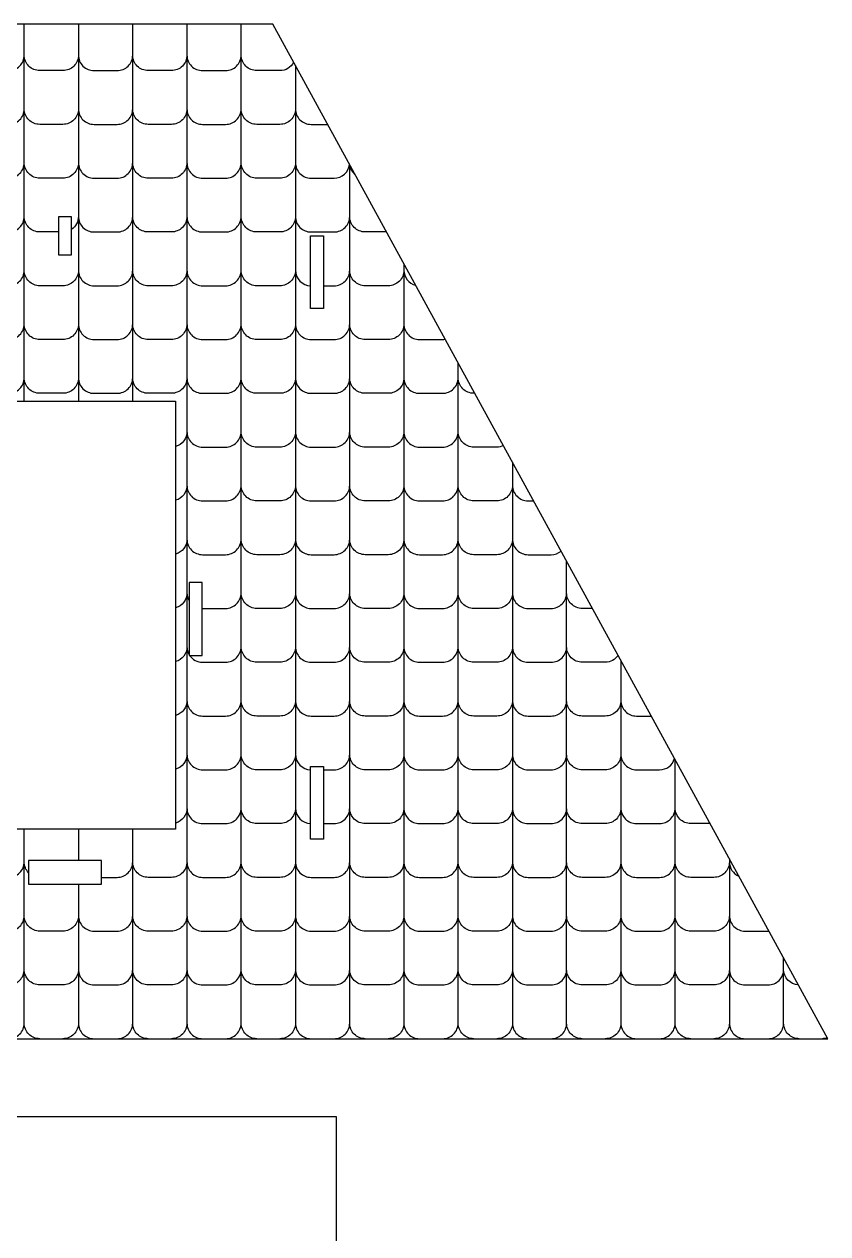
# Model space of a CAD drawing. Extents: x 9591 to 9820, y 1050 to 1177.
# Drawn here: x 9742.63 to 9758.09, y 1094.77 to 1118.05 of the extents above; entities that cross this region are included whole.
import ezdxf

# ---------------------------------------------------------------- set-up
doc = ezdxf.new("R2010")
doc.units = 0
doc.header["$MEASUREMENT"] = 0
doc.layers.add('LAYER_1', color=18, linetype='CONTINUOUS')

msp = doc.modelspace()

# ---------------------------------------------------------------- linework, layer by layer
at = {"layer": 'LAYER_1'}
for points in [[(9758.086, 1098.523), (9747.409, 1118.047), (9718.013, 1118.047), (9707.336, 1098.523)], [(9743.536, 1114.342), (9743.286, 1114.342), (9743.286, 1113.608), (9743.536, 1113.608)], [(9748.136, 1113.974), (9748.386, 1113.974), (9748.386, 1112.574), (9748.136, 1112.574)], [(9741.284, 1102.555), (9741.284, 1110.794), (9745.539, 1110.794), (9745.539, 1102.555)], [(9746.049, 1107.3), (9745.799, 1107.3), (9745.799, 1105.9), (9746.049, 1105.9)], [(9748.136, 1103.764), (9748.386, 1103.764), (9748.386, 1102.364), (9748.136, 1102.364)], [(9744.111, 1101.955), (9742.711, 1101.955), (9742.711, 1101.499), (9744.111, 1101.499)], [(9748.628, 1089.77), (9719.231, 1089.77), (9719.231, 1097.025), (9748.628, 1097.025)]]:
    msp.add_lwpolyline(points, close=True, dxfattribs=at)
for points in [[(9742.626, 1110.794), (9742.626, 1118.047)], [(9743.669, 1118.047), (9743.669, 1110.794)], [(9744.713, 1110.794), (9744.713, 1118.047)], [(9743.669, 1102.555), (9743.669, 1101.955)]]:
    msp.add_lwpolyline(points, dxfattribs=at)
for points in [[(9745.757, 1118.047), (9745.757, 1098.823, 0.414214), (9746.057, 1098.523)], [(9746.5, 1098.523, 0.414214), (9746.8, 1098.823), (9746.8, 1118.047)], [(9741.582, 1117.453, 0.414214), (9741.882, 1117.153), (9742.326, 1117.153, 0.414214), (9742.626, 1117.453)], [(9743.669, 1117.453, -0.414214), (9743.369, 1117.153), (9742.926, 1117.153, -0.414214), (9742.626, 1117.453)], [(9743.669, 1117.453, 0.414214), (9743.969, 1117.153), (9744.413, 1117.153, 0.414214), (9744.713, 1117.453)], [(9745.757, 1117.453, -0.414214), (9745.457, 1117.153), (9745.013, 1117.153, -0.414214), (9744.713, 1117.453)], [(9745.757, 1117.453, 0.414214), (9746.057, 1117.153), (9746.5, 1117.153, 0.414214), (9746.8, 1117.453)], [(9747.81, 1117.314, -0.279406), (9747.544, 1117.153), (9747.1, 1117.153, -0.414214), (9746.8, 1117.453)], [(9747.844, 1117.252), (9747.844, 1098.823, 0.414214), (9748.144, 1098.523)], [(9741.582, 1116.418, 0.414214), (9741.882, 1116.118), (9742.326, 1116.118, 0.414214), (9742.626, 1116.418)], [(9743.669, 1116.418, -0.414214), (9743.369, 1116.118), (9742.926, 1116.118, -0.414214), (9742.626, 1116.418)], [(9743.669, 1116.418, 0.414214), (9743.969, 1116.118), (9744.413, 1116.118, 0.414214), (9744.713, 1116.418)], [(9745.757, 1116.418, -0.414214), (9745.457, 1116.118), (9745.013, 1116.118, -0.414214), (9744.713, 1116.418)], [(9745.757, 1116.418, 0.414214), (9746.057, 1116.118), (9746.5, 1116.118, 0.414214), (9746.8, 1116.418)], [(9747.844, 1116.418, -0.414214), (9747.544, 1116.118), (9747.1, 1116.118, -0.414214), (9746.8, 1116.418)], [(9747.844, 1116.418, 0.414214), (9748.144, 1116.118), (9748.464, 1116.118)], [(9741.582, 1115.383, 0.414214), (9741.882, 1115.083), (9742.326, 1115.083, 0.414214), (9742.626, 1115.383)], [(9743.669, 1115.383, -0.414214), (9743.369, 1115.083), (9742.926, 1115.083, -0.414214), (9742.626, 1115.383)], [(9743.669, 1115.383, 0.414214), (9743.969, 1115.083), (9744.413, 1115.083, 0.414214), (9744.713, 1115.383)], [(9745.757, 1115.383, -0.414214), (9745.457, 1115.083), (9745.013, 1115.083, -0.414214), (9744.713, 1115.383)], [(9745.757, 1115.383, 0.414214), (9746.057, 1115.083), (9746.5, 1115.083, 0.414214), (9746.8, 1115.383)], [(9747.844, 1115.383, -0.414214), (9747.544, 1115.083), (9747.1, 1115.083, -0.414214), (9746.8, 1115.383)], [(9747.844, 1115.383, 0.414214), (9748.144, 1115.083), (9748.588, 1115.083, 0.379798), (9748.886, 1115.347)], [(9748.588, 1098.523, 0.414214), (9748.888, 1098.823), (9748.888, 1115.343)], [(9748.989, 1115.158, -0.175116), (9748.891, 1115.337)], [(9741.582, 1114.348, 0.414214), (9741.882, 1114.048), (9742.326, 1114.048, 0.414214), (9742.626, 1114.348)], [(9743.286, 1114.048), (9742.926, 1114.048, -0.414214), (9742.626, 1114.348)], [(9743.669, 1114.348, -0.250445), (9743.536, 1114.098)], [(9743.669, 1114.348, 0.414214), (9743.969, 1114.048), (9744.413, 1114.048, 0.414214), (9744.713, 1114.348)], [(9745.757, 1114.348, -0.414214), (9745.457, 1114.048), (9745.013, 1114.048, -0.414214), (9744.713, 1114.348)], [(9745.757, 1114.348, 0.414214), (9746.057, 1114.048), (9746.5, 1114.048, 0.414214), (9746.8, 1114.348)], [(9747.844, 1114.348, -0.414214), (9747.544, 1114.048), (9747.1, 1114.048, -0.414214), (9746.8, 1114.348)], [(9747.844, 1114.348, 0.414214), (9748.144, 1114.048), (9748.588, 1114.048, 0.414214), (9748.888, 1114.348)], [(9749.596, 1114.048), (9749.188, 1114.048, -0.414214), (9748.888, 1114.348)], [(9749.931, 1113.435), (9749.931, 1098.823, 0.414214), (9750.231, 1098.523)], [(9741.582, 1113.313, 0.414214), (9741.882, 1113.013), (9742.326, 1113.013, 0.414214), (9742.626, 1113.313)], [(9743.669, 1113.313, -0.414214), (9743.369, 1113.013), (9742.926, 1113.013, -0.414214), (9742.626, 1113.313)], [(9743.669, 1113.313, 0.414214), (9743.969, 1113.013), (9744.413, 1113.013, 0.414214), (9744.713, 1113.313)], [(9745.757, 1113.313, -0.414214), (9745.457, 1113.013), (9745.013, 1113.013, -0.414214), (9744.713, 1113.313)], [(9745.757, 1113.313, 0.414214), (9746.057, 1113.013), (9746.5, 1113.013, 0.414214), (9746.8, 1113.313)], [(9747.844, 1113.313, -0.414214), (9747.544, 1113.013), (9747.1, 1113.013, -0.414214), (9746.8, 1113.313)], [(9747.844, 1113.313, 0.406544), (9748.136, 1113.013)], [(9748.386, 1113.013), (9748.588, 1113.013, 0.414214), (9748.888, 1113.313)], [(9749.931, 1113.313, -0.414214), (9749.631, 1113.013), (9749.188, 1113.013, -0.414214), (9748.888, 1113.313)], [(9749.931, 1113.313, 0.342693), (9750.157, 1113.022)], [(9741.582, 1112.278, 0.414214), (9741.882, 1111.978), (9742.326, 1111.978, 0.414214), (9742.626, 1112.278)], [(9743.669, 1112.278, -0.414214), (9743.369, 1111.978), (9742.926, 1111.978, -0.414214), (9742.626, 1112.278)], [(9743.669, 1112.278, 0.414214), (9743.969, 1111.978), (9744.413, 1111.978, 0.414214), (9744.713, 1112.278)], [(9745.757, 1112.278, -0.414214), (9745.457, 1111.978), (9745.013, 1111.978, -0.414214), (9744.713, 1112.278)], [(9745.757, 1112.278, 0.414214), (9746.057, 1111.978), (9746.5, 1111.978, 0.414214), (9746.8, 1112.278)], [(9747.844, 1112.278, -0.414214), (9747.544, 1111.978), (9747.1, 1111.978, -0.414214), (9746.8, 1112.278)], [(9747.844, 1112.278, 0.414214), (9748.144, 1111.978), (9748.588, 1111.978, 0.414214), (9748.888, 1112.278)], [(9749.931, 1112.278, -0.414214), (9749.631, 1111.978), (9749.188, 1111.978, -0.414214), (9748.888, 1112.278)], [(9749.931, 1112.278, 0.414214), (9750.231, 1111.978), (9750.675, 1111.978, 0.042575), (9750.726, 1111.982)], [(9751.275, 1098.523, -0.414214), (9750.975, 1098.823), (9750.975, 1111.526)], [(9741.582, 1111.243, 0.414214), (9741.882, 1110.943), (9742.326, 1110.943, 0.414214), (9742.626, 1111.243)], [(9743.669, 1111.243, -0.414214), (9743.369, 1110.943), (9742.926, 1110.943, -0.414214), (9742.626, 1111.243)], [(9743.669, 1111.243, 0.414214), (9743.969, 1110.943), (9744.413, 1110.943, 0.414214), (9744.713, 1111.243)], [(9745.757, 1111.243, -0.414214), (9745.457, 1110.943), (9745.013, 1110.943, -0.414214), (9744.713, 1111.243)], [(9745.757, 1111.243, 0.414214), (9746.057, 1110.943), (9746.5, 1110.943, 0.414214), (9746.8, 1111.243)], [(9747.844, 1111.243, -0.414214), (9747.544, 1110.943), (9747.1, 1110.943, -0.414214), (9746.8, 1111.243)], [(9747.844, 1111.243, 0.414214), (9748.144, 1110.943), (9748.588, 1110.943, 0.414214), (9748.888, 1111.243)], [(9749.931, 1111.243, -0.414214), (9749.631, 1110.943), (9749.188, 1110.943, -0.414214), (9748.888, 1111.243)], [(9749.931, 1111.243, 0.414214), (9750.231, 1110.943), (9750.675, 1110.943, 0.414214), (9750.975, 1111.243)], [(9751.294, 1110.943), (9751.275, 1110.943, -0.414214), (9750.975, 1111.243)], [(9745.757, 1110.208, -0.335422), (9745.539, 1109.919)], [(9745.757, 1110.208, 0.414214), (9746.057, 1109.908), (9746.5, 1109.908, 0.414214), (9746.8, 1110.208)], [(9747.844, 1110.208, -0.414214), (9747.544, 1109.908), (9747.1, 1109.908, -0.414214), (9746.8, 1110.208)], [(9747.844, 1110.208, 0.414214), (9748.144, 1109.908), (9748.588, 1109.908, 0.414214), (9748.888, 1110.208)], [(9749.931, 1110.208, -0.414214), (9749.631, 1109.908), (9749.188, 1109.908, -0.414214), (9748.888, 1110.208)], [(9749.931, 1110.208, 0.414214), (9750.231, 1109.908), (9750.675, 1109.908, 0.414214), (9750.975, 1110.208)], [(9751.845, 1109.936, -0.109058), (9751.719, 1109.908), (9751.275, 1109.908, -0.414214), (9750.975, 1110.208)], [(9752.019, 1109.618), (9752.019, 1098.823, 0.414214), (9752.319, 1098.523)], [(9745.757, 1109.173, -0.335422), (9745.539, 1108.884)], [(9745.757, 1109.173, 0.414214), (9746.057, 1108.873), (9746.5, 1108.873, 0.414214), (9746.8, 1109.173)], [(9747.844, 1109.173, -0.414214), (9747.544, 1108.873), (9747.1, 1108.873, -0.414214), (9746.8, 1109.173)], [(9747.844, 1109.173, 0.414214), (9748.144, 1108.873), (9748.588, 1108.873, 0.414214), (9748.888, 1109.173)], [(9749.931, 1109.173, -0.414214), (9749.631, 1108.873), (9749.188, 1108.873, -0.414214), (9748.888, 1109.173)], [(9749.931, 1109.173, 0.414214), (9750.231, 1108.873), (9750.675, 1108.873, 0.414214), (9750.975, 1109.173)], [(9752.019, 1109.173, -0.414214), (9751.719, 1108.873), (9751.275, 1108.873, -0.414214), (9750.975, 1109.173)], [(9752.019, 1109.173, 0.414214), (9752.319, 1108.873), (9752.426, 1108.873)], [(9745.757, 1108.138, -0.335422), (9745.539, 1107.849)], [(9745.757, 1108.138, 0.414214), (9746.057, 1107.838), (9746.5, 1107.838, 0.414214), (9746.8, 1108.138)], [(9747.844, 1108.138, -0.414214), (9747.544, 1107.838), (9747.1, 1107.838, -0.414214), (9746.8, 1108.138)], [(9747.844, 1108.138, 0.414214), (9748.144, 1107.838), (9748.588, 1107.838, 0.414214), (9748.888, 1108.138)], [(9749.931, 1108.138, -0.414214), (9749.631, 1107.838), (9749.188, 1107.838, -0.414214), (9748.888, 1108.138)], [(9749.931, 1108.138, 0.414214), (9750.231, 1107.838), (9750.675, 1107.838, 0.414214), (9750.975, 1108.138)], [(9752.019, 1108.138, -0.414214), (9751.719, 1107.838), (9751.275, 1107.838, -0.414214), (9750.975, 1108.138)], [(9752.019, 1108.138, 0.414214), (9752.319, 1107.838), (9752.762, 1107.838, 0.175306), (9752.954, 1107.907)], [(9753.362, 1098.523, -0.414214), (9753.062, 1098.823), (9753.062, 1107.71)], [(9745.757, 1107.103, -0.335422), (9745.539, 1106.814)], [(9745.757, 1107.103, 0.13441), (9745.799, 1106.95)], [(9746.049, 1106.803, 0.006806), (9746.057, 1106.803), (9746.5, 1106.803, 0.414214), (9746.8, 1107.103)], [(9747.844, 1107.103, -0.414214), (9747.544, 1106.803), (9747.1, 1106.803, -0.414214), (9746.8, 1107.103)], [(9747.844, 1107.103, 0.414214), (9748.144, 1106.803), (9748.588, 1106.803, 0.414214), (9748.888, 1107.103)], [(9749.931, 1107.103, -0.414214), (9749.631, 1106.803), (9749.188, 1106.803, -0.414214), (9748.888, 1107.103)], [(9749.931, 1107.103, 0.414214), (9750.231, 1106.803), (9750.675, 1106.803, 0.414214), (9750.975, 1107.103)], [(9752.019, 1107.103, -0.414214), (9751.719, 1106.803), (9751.275, 1106.803, -0.414214), (9750.975, 1107.103)], [(9752.019, 1107.103, 0.414214), (9752.319, 1106.803), (9752.762, 1106.803, 0.414214), (9753.062, 1107.103)], [(9753.558, 1106.803), (9753.362, 1106.803, -0.414214), (9753.062, 1107.103)], [(9745.757, 1106.068, -0.335422), (9745.539, 1105.779)], [(9745.757, 1106.068, 0.13441), (9745.799, 1105.915)], [(9745.808, 1105.9, 0.249808), (9746.057, 1105.768), (9746.5, 1105.768, 0.414214), (9746.8, 1106.068)], [(9747.844, 1106.068, -0.414214), (9747.544, 1105.768), (9747.1, 1105.768, -0.414214), (9746.8, 1106.068)], [(9747.844, 1106.068, 0.414214), (9748.144, 1105.768), (9748.588, 1105.768, 0.414214), (9748.888, 1106.068)], [(9749.931, 1106.068, -0.414214), (9749.631, 1105.768), (9749.188, 1105.768, -0.414214), (9748.888, 1106.068)], [(9749.931, 1106.068, 0.414214), (9750.231, 1105.768), (9750.675, 1105.768, 0.414214), (9750.975, 1106.068)], [(9752.019, 1106.068, -0.414214), (9751.719, 1105.768), (9751.275, 1105.768, -0.414214), (9750.975, 1106.068)], [(9752.019, 1106.068, 0.414214), (9752.319, 1105.768), (9752.762, 1105.768, 0.414214), (9753.062, 1106.068)], [(9754.053, 1105.898, -0.2469), (9753.806, 1105.768), (9753.362, 1105.768, -0.414214), (9753.062, 1106.068)], [(9754.106, 1105.801), (9754.106, 1098.823, 0.414214), (9754.406, 1098.523)], [(9745.757, 1105.033, -0.335422), (9745.539, 1104.744)], [(9745.757, 1105.033, 0.414214), (9746.057, 1104.733), (9746.5, 1104.733, 0.414214), (9746.8, 1105.033)], [(9747.844, 1105.033, -0.414214), (9747.544, 1104.733), (9747.1, 1104.733, -0.414214), (9746.8, 1105.033)], [(9747.844, 1105.033, 0.414214), (9748.144, 1104.733), (9748.588, 1104.733, 0.414214), (9748.888, 1105.033)], [(9749.931, 1105.033, -0.414214), (9749.631, 1104.733), (9749.188, 1104.733, -0.414214), (9748.888, 1105.033)], [(9749.931, 1105.033, 0.414214), (9750.231, 1104.733), (9750.675, 1104.733, 0.414214), (9750.975, 1105.033)], [(9752.019, 1105.033, -0.414214), (9751.719, 1104.733), (9751.275, 1104.733, -0.414214), (9750.975, 1105.033)], [(9752.019, 1105.033, 0.414214), (9752.319, 1104.733), (9752.762, 1104.733, 0.414214), (9753.062, 1105.033)], [(9754.106, 1105.033, -0.414214), (9753.806, 1104.733), (9753.362, 1104.733, -0.414214), (9753.062, 1105.033)], [(9754.106, 1105.033, 0.414214), (9754.406, 1104.733), (9754.69, 1104.733)], [(9745.757, 1103.998, -0.335422), (9745.539, 1103.709)], [(9745.757, 1103.998, 0.414214), (9746.057, 1103.698), (9746.5, 1103.698, 0.414214), (9746.8, 1103.998)], [(9747.844, 1103.998, -0.414214), (9747.544, 1103.698), (9747.1, 1103.698, -0.414214), (9746.8, 1103.998)], [(9747.844, 1103.998, 0.406544), (9748.136, 1103.698)], [(9748.386, 1103.698), (9748.588, 1103.698, 0.414214), (9748.888, 1103.998)], [(9749.931, 1103.998, -0.414214), (9749.631, 1103.698), (9749.188, 1103.698, -0.414214), (9748.888, 1103.998)], [(9749.931, 1103.998, 0.414214), (9750.231, 1103.698), (9750.675, 1103.698, 0.414214), (9750.975, 1103.998)], [(9752.019, 1103.998, -0.414214), (9751.719, 1103.698), (9751.275, 1103.698, -0.414214), (9750.975, 1103.998)], [(9752.019, 1103.998, 0.414214), (9752.319, 1103.698), (9752.762, 1103.698, 0.414214), (9753.062, 1103.998)], [(9754.106, 1103.998, -0.414214), (9753.806, 1103.698), (9753.362, 1103.698, -0.414214), (9753.062, 1103.998)], [(9754.106, 1103.998, 0.414214), (9754.406, 1103.698), (9754.85, 1103.698, 0.333881), (9755.138, 1103.914)], [(9754.85, 1098.523, 0.414214), (9755.15, 1098.823), (9755.15, 1103.893)], [(9745.757, 1102.963, -0.335422), (9745.539, 1102.674)], [(9745.757, 1102.963, 0.414214), (9746.057, 1102.663), (9746.5, 1102.663, 0.414214), (9746.8, 1102.963)], [(9747.844, 1102.963, -0.414214), (9747.544, 1102.663), (9747.1, 1102.663, -0.414214), (9746.8, 1102.963)], [(9747.844, 1102.963, 0.406544), (9748.136, 1102.663)], [(9748.386, 1102.663), (9748.588, 1102.663, 0.414214), (9748.888, 1102.963)], [(9749.931, 1102.963, -0.414214), (9749.631, 1102.663), (9749.188, 1102.663, -0.414214), (9748.888, 1102.963)], [(9749.931, 1102.963, 0.414214), (9750.231, 1102.663), (9750.675, 1102.663, 0.414214), (9750.975, 1102.963)], [(9752.019, 1102.963, -0.414214), (9751.719, 1102.663), (9751.275, 1102.663, -0.414214), (9750.975, 1102.963)], [(9752.019, 1102.963, 0.414214), (9752.319, 1102.663), (9752.762, 1102.663, 0.414214), (9753.062, 1102.963)], [(9754.106, 1102.963, -0.414214), (9753.806, 1102.663), (9753.362, 1102.663, -0.414214), (9753.062, 1102.963)], [(9754.106, 1102.963, 0.414214), (9754.406, 1102.663), (9754.85, 1102.663, 0.414214), (9755.15, 1102.963)], [(9755.822, 1102.663), (9755.45, 1102.663, -0.414214), (9755.15, 1102.963)], [(9742.926, 1098.523, -0.414214), (9742.626, 1098.823), (9742.626, 1102.555)], [(9745.013, 1098.523, -0.414214), (9744.713, 1098.823), (9744.713, 1102.555)], [(9756.193, 1101.984), (9756.193, 1098.823, -0.414214), (9755.893, 1098.523)], [(9741.582, 1101.928, 0.414214), (9741.882, 1101.628), (9742.326, 1101.628, 0.414214), (9742.626, 1101.928)], [(9742.711, 1101.718, -0.195819), (9742.626, 1101.928)], [(9744.111, 1101.628), (9744.413, 1101.628, 0.414214), (9744.713, 1101.928)], [(9745.757, 1101.928, -0.414214), (9745.457, 1101.628), (9745.013, 1101.628, -0.414214), (9744.713, 1101.928)], [(9745.757, 1101.928, 0.414214), (9746.057, 1101.628), (9746.5, 1101.628, 0.414214), (9746.8, 1101.928)], [(9747.844, 1101.928, -0.414214), (9747.544, 1101.628), (9747.1, 1101.628, -0.414214), (9746.8, 1101.928)], [(9747.844, 1101.928, 0.414214), (9748.144, 1101.628), (9748.588, 1101.628, 0.414214), (9748.888, 1101.928)], [(9749.931, 1101.928, -0.414214), (9749.631, 1101.628), (9749.188, 1101.628, -0.414214), (9748.888, 1101.928)], [(9749.931, 1101.928, 0.414214), (9750.231, 1101.628), (9750.675, 1101.628, 0.414214), (9750.975, 1101.928)], [(9752.019, 1101.928, -0.414214), (9751.719, 1101.628), (9751.275, 1101.628, -0.414214), (9750.975, 1101.928)], [(9752.019, 1101.928, 0.414214), (9752.319, 1101.628), (9752.762, 1101.628, 0.414214), (9753.062, 1101.928)], [(9754.106, 1101.928, -0.414214), (9753.806, 1101.628), (9753.362, 1101.628, -0.414214), (9753.062, 1101.928)], [(9754.106, 1101.928, 0.414214), (9754.406, 1101.628), (9754.85, 1101.628, 0.414214), (9755.15, 1101.928)], [(9756.193, 1101.928, -0.414214), (9755.893, 1101.628), (9755.45, 1101.628, -0.414214), (9755.15, 1101.928)], [(9756.193, 1101.928, 0.299842), (9756.375, 1101.652)], [(9743.669, 1101.499), (9743.669, 1098.823, -0.414214), (9743.369, 1098.523)], [(9741.582, 1100.893, 0.414214), (9741.882, 1100.593), (9742.326, 1100.593, 0.414214), (9742.626, 1100.893)], [(9743.669, 1100.893, -0.414214), (9743.369, 1100.593), (9742.926, 1100.593, -0.414214), (9742.626, 1100.893)], [(9743.669, 1100.893, 0.414214), (9743.969, 1100.593), (9744.413, 1100.593, 0.414214), (9744.713, 1100.893)], [(9745.757, 1100.893, -0.414214), (9745.457, 1100.593), (9745.013, 1100.593, -0.414214), (9744.713, 1100.893)], [(9745.757, 1100.893, 0.414214), (9746.057, 1100.593), (9746.5, 1100.593, 0.414214), (9746.8, 1100.893)], [(9747.844, 1100.893, -0.414214), (9747.544, 1100.593), (9747.1, 1100.593, -0.414214), (9746.8, 1100.893)], [(9747.844, 1100.893, 0.414214), (9748.144, 1100.593), (9748.588, 1100.593, 0.414214), (9748.888, 1100.893)], [(9749.931, 1100.893, -0.414214), (9749.631, 1100.593), (9749.188, 1100.593, -0.414214), (9748.888, 1100.893)], [(9749.931, 1100.893, 0.414214), (9750.231, 1100.593), (9750.675, 1100.593, 0.414214), (9750.975, 1100.893)], [(9752.019, 1100.893, -0.414214), (9751.719, 1100.593), (9751.275, 1100.593, -0.414214), (9750.975, 1100.893)], [(9752.019, 1100.893, 0.414214), (9752.319, 1100.593), (9752.762, 1100.593, 0.414214), (9753.062, 1100.893)], [(9754.106, 1100.893, -0.414214), (9753.806, 1100.593), (9753.362, 1100.593, -0.414214), (9753.062, 1100.893)], [(9754.106, 1100.893, 0.414214), (9754.406, 1100.593), (9754.85, 1100.593, 0.414214), (9755.15, 1100.893)], [(9756.193, 1100.893, -0.414214), (9755.893, 1100.593), (9755.45, 1100.593, -0.414214), (9755.15, 1100.893)], [(9756.193, 1100.893, 0.414214), (9756.493, 1100.593), (9756.937, 1100.593, 0.014208), (9756.954, 1100.593)], [(9757.537, 1098.523, -0.414214), (9757.237, 1098.823), (9757.237, 1100.076)], [(9741.582, 1099.858, 0.414214), (9741.882, 1099.558), (9742.326, 1099.558, 0.414214), (9742.626, 1099.858)], [(9743.669, 1099.858, -0.414214), (9743.369, 1099.558), (9742.926, 1099.558, -0.414214), (9742.626, 1099.858)], [(9743.669, 1099.858, 0.414214), (9743.969, 1099.558), (9744.413, 1099.558, 0.414214), (9744.713, 1099.858)], [(9745.757, 1099.858, -0.414214), (9745.457, 1099.558), (9745.013, 1099.558, -0.414214), (9744.713, 1099.858)], [(9745.757, 1099.858, 0.414214), (9746.057, 1099.558), (9746.5, 1099.558, 0.414214), (9746.8, 1099.858)], [(9747.844, 1099.858, -0.414214), (9747.544, 1099.558), (9747.1, 1099.558, -0.414214), (9746.8, 1099.858)], [(9747.844, 1099.858, 0.414214), (9748.144, 1099.558), (9748.588, 1099.558, 0.414214), (9748.888, 1099.858)], [(9749.931, 1099.858, -0.414214), (9749.631, 1099.558), (9749.188, 1099.558, -0.414214), (9748.888, 1099.858)], [(9749.931, 1099.858, 0.414214), (9750.231, 1099.558), (9750.675, 1099.558, 0.414214), (9750.975, 1099.858)], [(9752.019, 1099.858, -0.414214), (9751.719, 1099.558), (9751.275, 1099.558, -0.414214), (9750.975, 1099.858)], [(9752.019, 1099.858, 0.414214), (9752.319, 1099.558), (9752.762, 1099.558, 0.414214), (9753.062, 1099.858)], [(9754.106, 1099.858, -0.414214), (9753.806, 1099.558), (9753.362, 1099.558, -0.414214), (9753.062, 1099.858)], [(9754.106, 1099.858, 0.414214), (9754.406, 1099.558), (9754.85, 1099.558, 0.414214), (9755.15, 1099.858)], [(9756.193, 1099.858, -0.414214), (9755.893, 1099.558), (9755.45, 1099.558, -0.414214), (9755.15, 1099.858)], [(9756.193, 1099.858, 0.414214), (9756.493, 1099.558), (9756.937, 1099.558, 0.414214), (9757.237, 1099.858)], [(9757.52, 1099.558, -0.397743), (9757.237, 1099.858)], [(9742.326, 1098.523, 0.414214), (9742.626, 1098.823)], [(9743.669, 1098.823, 0.414214), (9743.969, 1098.523)], [(9744.413, 1098.523, 0.414214), (9744.713, 1098.823)], [(9745.757, 1098.823, -0.414214), (9745.457, 1098.523)], [(9747.1, 1098.523, -0.414214), (9746.8, 1098.823)], [(9747.844, 1098.823, -0.414214), (9747.544, 1098.523)], [(9749.188, 1098.523, -0.414214), (9748.888, 1098.823)], [(9749.931, 1098.823, -0.414214), (9749.631, 1098.523)], [(9750.675, 1098.523, 0.414214), (9750.975, 1098.823)], [(9752.019, 1098.823, -0.414214), (9751.719, 1098.523)], [(9752.762, 1098.523, 0.414214), (9753.062, 1098.823)], [(9754.106, 1098.823, -0.414214), (9753.806, 1098.523)], [(9755.45, 1098.523, -0.414214), (9755.15, 1098.823)], [(9756.193, 1098.823, 0.414214), (9756.493, 1098.523)], [(9756.937, 1098.523, 0.414214), (9757.237, 1098.823)], [(9758.077, 1098.539, -0.082383), (9757.981, 1098.523)]]:
    msp.add_lwpolyline(points, format="xyb", dxfattribs=at)

doc.saveas('drawing.dxf')
